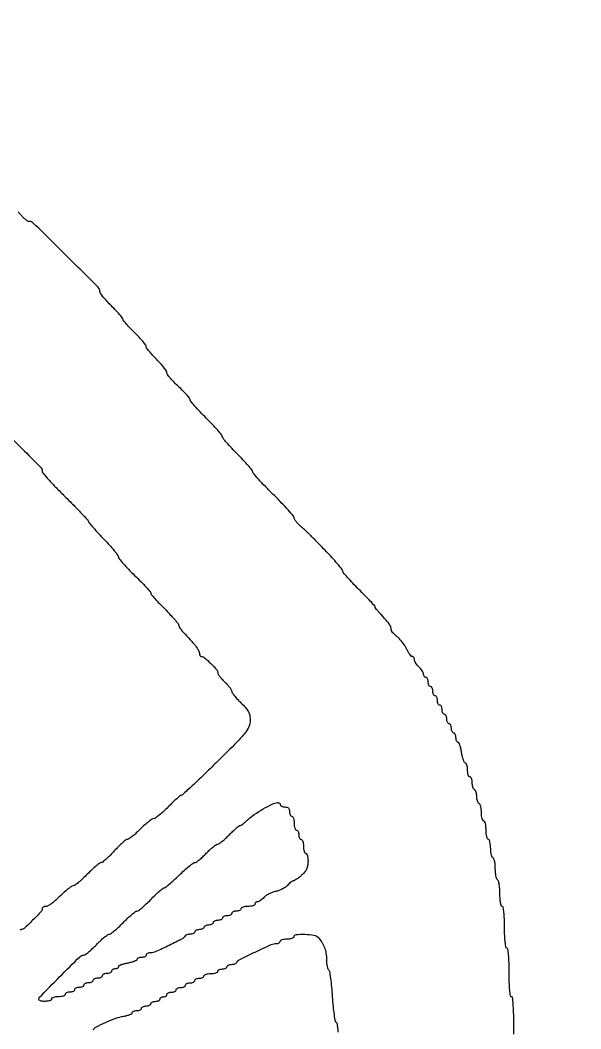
# Model space of a CAD drawing. Extents: x 70 to 555, y 312 to 2125.
# Drawn here: x 312.5 to 555, y 1689.1 to 2125 of the extents above; entities that cross this region are included whole.
import ezdxf

# ---------------------------------------------------------------- set-up
doc = ezdxf.new("R2010")
doc.units = 0

msp = doc.modelspace()

# ---------------------------------------------------------------- linework, layer by layer
for points in [[(70.501704, 1801.502568, 0.000006), (70.250428, 1655.875, 0.000318)], [(70.250428, 781.125, 0.000006), (70.501704, 635.497432, 0.413705)], [(526.064625, 1686.755364, -0.00681), (526, 1691.5, 0.00681), (525.935375, 1696.244636, 0.014876), (525.728261, 1699.875, 0.010078), (525.433932, 1702.617971, 0.377473), (525, 1703, -0.373418), (524.570757, 1703.372518, -0.011579), (524.27381, 1705.875, -0.016146), (524.065344, 1709.197465, -0.007593), (524, 1713.5, 0.007593), (523.934656, 1717.802535, 0.016146), (523.72619, 1721.125, 0.011579), (523.429243, 1723.627482, 0.373418), (523, 1724, -0.365646), (522.579235, 1724.35519, -0.014491), (522.277778, 1726.5, -0.018502), (522.066717, 1729.360273, -0.009164), (522, 1733, 0.009164), (521.933283, 1736.639727, 0.018502), (521.722222, 1739.5, 0.014491), (521.420765, 1741.64481, 0.365646), (521, 1742, -0.331172), (520.609106, 1742.290799, -0.027462), (520.29375, 1743.598289, -0.028158), (520.072152, 1745.35528, -0.017292), (520, 1747.440983, 0.017115), (519.927098, 1749.570094, 0.023783), (519.70625, 1751.465225, 0.021638), (519.39092, 1752.967949, 0.194165), (519, 1753.5, -0.179846), (518.611109, 1753.999702, -0.027581), (518.29375, 1755.241025, -0.027868), (518.073113, 1756.813184, -0.02093), (518, 1758.559017, 0.021227), (517.927706, 1760.261135, 0.03416), (517.70625, 1761.695461, 0.037703), (517.388352, 1762.73472, 0.308946), (517, 1763, -0.295869), (516.612873, 1763.251055, -0.04382), (516.29375, 1764.175, -0.037669), (516.07239, 1765.467056, -0.023598), (516, 1767, 0.023598), (515.92761, 1768.532944, 0.037669), (515.70625, 1769.825, 0.04382), (515.387127, 1770.748945, 0.295869), (515, 1771, -0.295869), (514.612873, 1771.251055, -0.04382), (514.29375, 1772.175, -0.037669), (514.07239, 1773.467056, -0.023598), (514, 1775, 0.023598), (513.92761, 1776.532944, 0.037669), (513.70625, 1777.825, 0.04382), (513.387127, 1778.748945, 0.295869), (513, 1779, -0.275259), (512.614478, 1779.229636, -0.053437), (512.29375, 1780.010789, -0.043243), (512.072564, 1781.122516, -0.027497), (512, 1782.440983, 0.026918), (511.926586, 1783.803639, 0.033489), (511.70625, 1785.052725, 0.035556), (511.386693, 1786.04134, 0.159713), (511, 1786.5, -0.128561), (510.615613, 1786.903211, -0.04604), (510.29375, 1787.636189, -0.041947), (510.073871, 1788.542916, -0.038534), (510, 1789.5, 0.038534), (509.926129, 1790.457084, 0.041947), (509.70625, 1791.363811, 0.04604), (509.384387, 1792.096789, 0.128561), (509, 1792.5, -0.130646), (508.615492, 1792.906663, -0.045439), (508.29375, 1793.653525, -0.041396), (508.073842, 1794.57934, -0.037634), (508, 1795.559017, 0.039081), (507.92683, 1796.49372, 0.058208), (507.70625, 1797.282961, 0.076538), (507.382793, 1797.820624, 0.222681), (507, 1798, -0.254951), (506.615738, 1798.209557, -0.06271), (506.29375, 1798.88125, -0.048861), (506.072766, 1799.850749, -0.031626), (506, 1801, 0.029649), (505.931785, 1802.149372, 0.046207), (505.724249, 1803.11875, 0.058401), (505.42251, 1803.794558, 0.264469), (505.061273, 1804, -0.284384), (504.657656, 1804.249764, -0.029567), (504.200069, 1805.321875, -0.029702), (503.774338, 1806.775549, -0.019168), (503.447729, 1808.5, 0.018095), (503.124936, 1810.224536, 0.028191), (502.710743, 1811.678125, 0.027144), (502.269148, 1812.757855, 0.2898), (501.886456, 1813, -0.210144), (501.547498, 1813.149042, -0.081446), (501.260397, 1813.5875, -0.062018), (501.06503, 1814.234312, -0.042389), (501, 1815, 0.048028), (500.926307, 1815.765418, 0.068025), (500.70625, 1816.4125, 0.088204), (500.381882, 1816.848523, 0.191087), (500, 1817, -0.191087), (499.618118, 1817.151477, -0.088204), (499.29375, 1817.5875, -0.068025), (499.073693, 1818.234582, -0.048028), (499, 1819, 0.048028), (498.926307, 1819.765418, 0.068025), (498.70625, 1820.4125, 0.088204), (498.381882, 1820.848523, 0.191087), (498, 1821, -0.191087), (497.618118, 1821.151477, -0.088204), (497.29375, 1821.5875, -0.068025), (497.073693, 1822.234582, -0.048028), (497, 1823, 0.048028), (496.926307, 1823.765418, 0.068025), (496.70625, 1824.4125, 0.088204), (496.381882, 1824.848523, 0.191087), (496, 1825, -0.191087), (495.618118, 1825.151477, -0.088204), (495.29375, 1825.5875, -0.068025), (495.073693, 1826.234582, -0.048028), (495, 1827, 0.048028), (494.926307, 1827.765418, 0.068025), (494.70625, 1828.4125, 0.088204), (494.381882, 1828.848523, 0.191087), (494, 1829, -0.191087), (493.618118, 1829.151477, -0.088204), (493.29375, 1829.5875, -0.068025), (493.073693, 1830.234582, -0.048028), (493, 1831, 0.048028), (492.926307, 1831.765418, 0.068025), (492.70625, 1832.4125, 0.088204), (492.381882, 1832.848523, 0.191087), (492, 1833, -0.191087), (491.618118, 1833.151477, -0.088204), (491.29375, 1833.5875, -0.068025), (491.073693, 1834.234582, -0.048028), (491, 1835, 0.048028), (490.926307, 1835.765418, 0.068025), (490.70625, 1836.4125, 0.088204), (490.381882, 1836.848523, 0.191087), (490, 1837, -0.191087), (489.618118, 1837.151477, -0.088204), (489.29375, 1837.5875, -0.068025), (489.073693, 1838.234582, -0.048028), (489, 1839, 0.048028), (488.926307, 1839.765418, 0.068025), (488.70625, 1840.4125, 0.088204), (488.381882, 1840.848523, 0.191087), (488, 1841, -0.133491), (487.618656, 1841.103659, -0.100499), (487.29375, 1841.395097, -0.087472), (487.075135, 1841.831048, -0.072708), (487, 1842.345012, 0.105367), (486.863329, 1842.98636, 0.036283), (486.4125, 1843.826608, 0.034148), (485.765355, 1844.70814, 0.033439), (485, 1845.5, -0.033439), (484.234645, 1846.29186, -0.034148), (483.5875, 1847.173392, -0.036283), (483.136671, 1848.01364, -0.105367), (483, 1848.654988, 0.064048), (482.933858, 1849.169217, 0.081851), (482.73972, 1849.604903, 0.098633), (482.451849, 1849.896395, 0.149861), (482.113941, 1850, -0.208653), (481.678716, 1850.189889, -0.027729), (481.02299, 1850.980278, -0.028293), (480.31547, 1852.058935, -0.020226), (479.644318, 1853.337116, 0.033047), (478.853488, 1854.753803, 0.022662), (477.782627, 1856.252147, 0.022908), (476.614236, 1857.606971, 0.042331), (475.530376, 1858.574464, -0.030253), (474.561929, 1859.397834, -0.034364), (473.743298, 1860.299806, -0.036736), (473.167896, 1861.150217, -0.131099), (473, 1861.779555, 0.103399), (472.774362, 1862.858991, 0.050782), (472.081568, 1864.087119, 0.028138), (470.750254, 1865.762892, 0.006054), (468.25, 1868.502694, -0.011423), (467.388169, 1869.467704, -0.015664), (466.660937, 1870.376619, -0.012358), (466.106286, 1871.15557, -0.149615), (466, 1871.502819, 0.187745), (465.848576, 1871.891875, 0.002195), (463.94375, 1873.950029, 0.006287), (461.683093, 1876.311026, 0.004019), (459, 1879, -0.007205), (456.317679, 1881.722675, -0.010712), (454.05625, 1884.188934, -0.006083), (452.240396, 1886.307924, -0.175867), (452, 1886.970245, 0.168994), (451.769822, 1887.631818, 0.006618), (450.12136, 1889.658337, 0.011102), (448.055132, 1892.022156, 0.007545), (445.60463, 1894.623148, -0.000128), (443.092563, 1897.211462, -0.000176), (440.836852, 1899.538469, -0.000111), (438.94082, 1901.496679, -0.002141), (438.35463, 1902.107574, 0.013783), (437.838983, 1902.620496, 0.002189), (436.79636, 1903.593374, 0.002425), (435.556952, 1904.728662, 0.00212), (434.25, 1905.904154, -0.018021), (433.005525, 1907.097168, -0.023122), (431.954687, 1908.285106, -0.021923), (431.184777, 1909.33188, -0.148661), (431, 1909.939616, 0.17995), (430.731669, 1910.661044, 0.004411), (428.35625, 1913.363947, 0.009018), (425.449071, 1916.498028, 0.005948), (422, 1920, -0.005503), (418.55079, 1923.495888, -0.008403), (415.64375, 1926.610973, -0.003856), (413.252545, 1929.302673, -0.181617), (413, 1929.975008, 0.17377), (412.767446, 1930.623947, 0.006667), (411.090625, 1932.608524, 0.011245), (408.990632, 1934.920612, 0.007617), (406.5, 1937.463144, -0.007953), (404.009439, 1940.009025, -0.011679), (401.909375, 1942.33149, -0.007147), (400.239671, 1944.323907, -0.172483), (400, 1944.998004, 0.175052), (399.754525, 1945.677669, 0.006381), (397.94375, 1947.801739, 0.010991), (395.682271, 1950.275053, 0.007418), (393, 1953, -0.007553), (390.31776, 1955.726388, -0.011167), (388.05625, 1958.204168, -0.006571), (386.24864, 1960.331515, -0.174535), (386, 1961.022108, 0.170107), (385.773208, 1961.669432, 0.012202), (384.53125, 1963.148791, 0.016038), (382.915396, 1964.866489, 0.011382), (381, 1966.691005, -0.013739), (379.084926, 1968.532503, -0.018694), (377.46875, 1970.302075, -0.015786), (376.251532, 1971.834781, -0.161278), (376, 1972.594308, 0.14894), (375.767843, 1973.356383, 0.016009), (374.678125, 1974.871782, 0.018563), (373.22343, 1976.625149, 0.013928), (371.5, 1978.447368, -0.011265), (369.776237, 1980.250606, -0.015666), (368.321875, 1981.946045, -0.012081), (367.207409, 1983.401395, -0.158651), (367, 1984.038608, 0.165175), (366.78135, 1984.682425, 0.010782), (365.53125, 1986.239903, 0.014744), (363.915451, 1988.054904, 0.010417), (362, 1990, -0.008154), (360.084198, 1991.927922, -0.011959), (358.46875, 1993.689971, -0.007415), (357.186624, 1995.202091, -0.173831), (357, 1995.722668, 0.172736), (356.81415, 1996.244576, 0.007301), (355.53125, 1997.771422, 0.01183), (353.915804, 1999.551131, 0.008065), (352, 2001.5, -0.012122), (350.084811, 2003.48012, -0.016672), (348.46875, 2005.355934, -0.013358), (347.239239, 2006.969615, -0.157375), (347, 2007.710885, 0.199133), (346.198244, 2009.644173, 0.001193), (332.294168, 2023.458572, 0.001206), (318.331221, 2037.198972, 0.196199), (316.368438, 2038, -0.144272), (315.753989, 2038.181065, -0.026553), (314.786018, 2038.88125, -0.026563), (313.70722, 2039.851428, -0.021439), (312.653454, 2041, 0.024124), (311.588417, 2042.14842, 0.028795)], [(305.384475, 1947.707236, -0.000713), (321.289083, 1931.879859, -0.199174), (322, 1930.165997, 0.17973), (322.305386, 1929.343868, 0.004841), (324.891839, 1926.400863, 0.009489), (328.071927, 1922.984966, 0.006288), (331.844559, 1919.180649, -0.00379), (335.646267, 1915.385124, -0.005611), (338.916377, 1911.995198, -0.002703), (341.640627, 1909.0755, -0.104394), (342.094559, 1908.313643, 0.091978), (342.504094, 1907.586193, 0.005011), (344.216839, 1905.578197, 0.007657), (346.326272, 1903.228394, 0.005507), (348.75, 1900.667435, -0.008591), (351.14458, 1898.105812, -0.012418), (353.164062, 1895.754817, -0.008129), (354.754005, 1893.742165, -0.164546), (355, 1893.01491, 0.174774), (355.262052, 1892.288121, 0.007503), (357.05625, 1890.188455, 0.01206), (359.317878, 1887.742365, 0.008223), (362, 1885.067756, -0.006203), (364.683185, 1882.413624, -0.009372), (366.946285, 1880.03108, -0.004729), (368.790273, 1877.97674, -0.180037), (369.008628, 1877.406638, 0.173277), (369.216198, 1876.842665, 0.005896), (370.774687, 1875.02065, 0.010475), (372.712176, 1872.900199, 0.007046), (375.008628, 1870.557276, -0.006668), (377.304555, 1868.218433, -0.009993), (379.240035, 1866.110691, -0.005355), (380.805214, 1864.297521, -0.177173), (381, 1863.765069, 0.137744), (381.25245, 1862.866083, 0.030151), (382.178974, 1861.534245, 0.018914), (383.822329, 1859.606478, 0.004326), (386.75, 1856.478911, -0.020579), (387.994173, 1855.060061, -0.024345), (389.045313, 1853.618597, -0.024253), (389.801639, 1852.336264, -0.121694), (390, 1851.533333, 0.056382), (390.066348, 1850.946824, 0.075817), (390.262684, 1850.450417, 0.095019), (390.553093, 1850.117593, 0.167511), (390.894245, 1850, -0.179595), (392.265818, 1849.490925, -0.016776), (394.962134, 1847.007346, -0.01663), (397.487561, 1844.348342, -0.183619), (398, 1843, 0.137928), (398.177485, 1842.368844, 0.023816), (398.88125, 1841.330998, 0.024342), (399.851395, 1840.16074, 0.019649), (401, 1839, -0.019322), (402.148625, 1837.840756, -0.024055), (403.11875, 1836.674991, -0.023416), (403.823621, 1835.642764, -0.138962), (404, 1835.02039, 0.15296), (404.206588, 1834.360886, 0.016407), (405.175, 1833.060059, 0.018977), (406.468046, 1831.557838, 0.014184), (408, 1830, -0.019852), (410.079333, 1827.837046, -0.060882), (411.232434, 1826.167297, -0.076054), (411.809713, 1824.487136, -0.044813), (412, 1822.368297, -0.101458), (411.452712, 1819.69895, -0.068499), (409.846215, 1817.026386, -0.026544), (406.346639, 1813.124467, -0.002649), (397.439908, 1804.289896, -0.002337), (391.805733, 1798.811747, -0.003751), (386.94314, 1794.197657, -0.000806), (382.645955, 1790.19387, -0.189329), (382.152316, 1790, 0.177235), (381.69836, 1789.833868, 0.005646), (380.191855, 1788.53125, 0.010295), (378.439916, 1786.915997, 0.006889), (376.5, 1785, -0.011891), (374.521675, 1783.084778, -0.016414), (372.651349, 1781.46875, -0.013012), (371.043205, 1780.23672, -0.15823), (370.313908, 1780, 0.15228), (369.594834, 1779.7758, 0.014656), (368.101256, 1778.678125, 0.017581), (366.368185, 1777.223543, 0.012997), (364.552632, 1775.5, -0.011879), (362.745039, 1773.776317, -0.016359), (361.036267, 1772.321875, -0.013), (359.567732, 1771.213683, -0.15637), (358.901179, 1771, 0.169122), (358.238307, 1770.769187, 0.01276), (356.755574, 1769.53125, 0.01647), (355.035281, 1767.915349, 0.011747), (353.213926, 1766, -0.010912), (351.397088, 1764.083, -0.015397), (349.690605, 1762.46236, -0.011506), (348.221043, 1761.209926, -0.167237), (347.589063, 1760.978247, 0.158689), (346.943572, 1760.753737, 0.010212), (345.361418, 1759.500524, 0.014106), (343.516212, 1757.886933, 0.009994), (341.534913, 1755.978247, -0.007764), (339.572437, 1754.070743, -0.011425), (337.785354, 1752.46236, -0.006885), (336.25218, 1751.180916, -0.172282), (335.742707, 1751, 0.139224), (334.857411, 1750.748618, 0.029073), (333.522982, 1749.813043, 0.018554), (331.592833, 1748.165068, 0.004312), (328.478911, 1745.25, -0.020579), (327.060061, 1744.005827, -0.024345), (325.618597, 1742.954688, -0.024253), (324.336264, 1742.198361, -0.121694), (323.533333, 1742, 0.06345), (322.947083, 1741.925304, 0.081417), (322.450417, 1741.705924, 0.098426), (322.11809, 1741.380679, 0.151122), (322, 1740.998889, -0.192189), (321.476017, 1739.686045, -0.008139), (317.902632, 1736.043206, -0.008224), (314.214901, 1732.522036, -0.188654), (312.880563, 1732, 0.159961), (312.356138, 1731.827819, 0.010069)], [(344.166667, 1688.75, -0.173289), (345.278807, 1689.916855, -0.011864), (349.471423, 1691.9035, -0.017892), (353.878609, 1693.679118, -0.043983), (357.25, 1694.573477, 0.021625), (358.68682, 1694.886701, 0.032833), (359.898438, 1695.292966, 0.034594), (360.779502, 1695.727656, 0.266907), (361, 1696.111291, -0.209741), (361.149103, 1696.4511, -0.081598), (361.5875, 1696.738942, -0.062142), (362.234318, 1696.934799, -0.0425), (363, 1697, 0.048028), (363.765418, 1697.073693, 0.068025), (364.4125, 1697.29375, 0.088204), (364.848523, 1697.618118, 0.191087), (365, 1698, -0.191087), (365.151477, 1698.381882, -0.088204), (365.5875, 1698.70625, -0.068025), (366.234582, 1698.926307, -0.048028), (367, 1699, 0.048028), (367.765418, 1699.073693, 0.068025), (368.4125, 1699.29375, 0.088204), (368.848523, 1699.618118, 0.191087), (369, 1700, -0.191087), (369.151477, 1700.381882, -0.088204), (369.5875, 1700.70625, -0.068025), (370.234582, 1700.926307, -0.048028), (371, 1701, 0.048028), (371.765418, 1701.073693, 0.068025), (372.4125, 1701.29375, 0.088204), (372.848523, 1701.618118, 0.191087), (373, 1702, -0.148195), (373.115568, 1702.381354, -0.098894), (373.440625, 1702.70625, -0.082425), (373.926543, 1702.925306, -0.064853), (374.5, 1703, 0.064853), (375.073457, 1703.074694, 0.082425), (375.559375, 1703.29375, 0.098894), (375.884432, 1703.618646, 0.148195), (376, 1704, -0.191087), (376.151477, 1704.381882, -0.088204), (376.5875, 1704.70625, -0.068025), (377.234582, 1704.926307, -0.048028), (378, 1705, 0.048028), (378.765418, 1705.073693, 0.068025), (379.4125, 1705.29375, 0.088204), (379.848523, 1705.618118, 0.191087), (380, 1706, -0.191087), (380.151477, 1706.381882, -0.088204), (380.5875, 1706.70625, -0.068025), (381.234582, 1706.926307, -0.048028), (382, 1707, 0.048028), (382.765418, 1707.073693, 0.068025), (383.4125, 1707.29375, 0.088204), (383.848523, 1707.618118, 0.191087), (384, 1708, -0.191087), (384.151477, 1708.381882, -0.088204), (384.5875, 1708.70625, -0.068025), (385.234582, 1708.926307, -0.048028), (386, 1709, 0.048028), (386.765418, 1709.073693, 0.068025), (387.4125, 1709.29375, 0.088204), (387.848523, 1709.618118, 0.191087), (388, 1710, -0.191087), (388.151477, 1710.381882, -0.088204), (388.5875, 1710.70625, -0.068025), (389.234582, 1710.926307, -0.048028), (390, 1711, 0.048028), (390.765418, 1711.073693, 0.068025), (391.4125, 1711.29375, 0.088204), (391.848523, 1711.618118, 0.191087), (392, 1712, -0.254951), (392.209557, 1712.384262, -0.06271), (392.88125, 1712.70625, -0.048861), (393.850749, 1712.927234, -0.031626), (395, 1713, 0.031626), (396.149251, 1713.072766, 0.048861), (397.11875, 1713.29375, 0.06271), (397.790443, 1713.615738, 0.254951), (398, 1714, -0.191087), (398.151477, 1714.381882, -0.088204), (398.5875, 1714.70625, -0.068025), (399.234582, 1714.926307, -0.048028), (400, 1715, 0.048028), (400.765418, 1715.073693, 0.068025), (401.4125, 1715.29375, 0.088204), (401.848523, 1715.618118, 0.191087), (402, 1716, -0.184457), (402.145793, 1716.38175, -0.090315), (402.563021, 1716.70625, -0.070178), (403.183242, 1716.926177, -0.050201), (403.916667, 1717, 0.038089), (404.674733, 1717.057831, 0.045801), (405.368229, 1717.230351, 0.052086), (405.905169, 1717.482762, 0.157623), (406.166667, 1717.784174, -0.178496), (407.2458, 1718.93052, -0.003936), (414.203655, 1722.329782, -0.005608), (421.034355, 1725.506891, -0.106435), (423.324594, 1726, 0.057764), (423.965391, 1726.074277, 0.076981), (424.507849, 1726.29375, 0.095835), (424.87136, 1726.618539, 0.164076), (425, 1727, -0.254951), (425.209557, 1727.384262, -0.06271), (425.88125, 1727.70625, -0.048861), (426.850749, 1727.927234, -0.031626), (428, 1728, 0.031626), (429.149251, 1728.072766, 0.048861), (430.11875, 1728.29375, 0.06271), (430.790443, 1728.615738, 0.254951), (431, 1729, -0.39269), (431.821265, 1729.884442, -0.025506), (435.643379, 1729.972523, -0.028268), (439.559655, 1729.640877, -0.173971), (441.321429, 1728.711331, -0.043925), (442.947959, 1726.58505, -0.0502), (444.095512, 1724.297109, -0.049674), (444.772593, 1721.805301, -0.041537), (445, 1719.072586, 0.020922), (445.065079, 1717.517993, 0.02786), (445.261474, 1716.118084, 0.02757), (445.543959, 1715.012759, 0.179874), (445.890124, 1714.567907, -0.217292), (446.2686, 1714.001774, -0.005756), (446.730031, 1710.945518, -0.011058), (447.159389, 1707.267834, -0.007218), (447.499419, 1703.00889, 0.007553), (447.839254, 1698.787989, 0.012441), (448.268978, 1695.233861, 0.006068), (448.731485, 1692.318651, 0.365402), (449.109295, 1692, -0.361099), (449.461658, 1691.707367, -0.014531), (449.738355, 1689.94375, -0.019697), (449.935868, 1687.683752, -0.011946)]]:
    msp.add_lwpolyline(points, format="xyb")
msp.add_lwpolyline([(425, 1786, 0.191087), (425.151477, 1785.618118, 0.088204), (425.5875, 1785.29375, 0.068025), (426.234582, 1785.073693, 0.048028), (427, 1785, -0.072254), (427.873159, 1784.873159, -0.124864), (428.5, 1784.5, -0.124864), (428.873159, 1783.873159, -0.072254), (429, 1783, 0.048028), (429.073693, 1782.234582, 0.068025), (429.29375, 1781.5875, 0.088204), (429.618118, 1781.151477, 0.191087), (430, 1781, -0.254951), (430.384262, 1780.790443, -0.06271), (430.70625, 1780.11875, -0.048861), (430.927234, 1779.149251, -0.031626), (431, 1778, 0.031626), (431.072766, 1776.850749, 0.048861), (431.29375, 1775.88125, 0.06271), (431.615738, 1775.209557, 0.254951), (432, 1775, -0.191087), (432.381882, 1774.848523, -0.088204), (432.70625, 1774.4125, -0.068025), (432.926307, 1773.765418, -0.048028), (433, 1773, 0.048028), (433.073693, 1772.234582, 0.068025), (433.29375, 1771.5875, 0.088204), (433.618118, 1771.151477, 0.191087), (434, 1771, -0.254951), (434.384262, 1770.790443, -0.06271), (434.70625, 1770.11875, -0.048861), (434.927234, 1769.149251, -0.031626), (435, 1768, 0.031626), (435.072766, 1766.850749, 0.048861), (435.29375, 1765.88125, 0.06271), (435.615738, 1765.209557, 0.254951), (436, 1765, -0.279608), (436.385831, 1764.765938, -0.051418), (436.70625, 1763.957785, -0.042058), (436.927476, 1762.81155, -0.026654), (437, 1761.452034, -0.042249), (436.847113, 1759.645901, -0.065812), (436.385676, 1758.155948, -0.06481), (435.54664, 1756.821241, -0.039623), (434.25, 1755.483635, -0.014084), (433.132378, 1754.554479, -0.01792), (432.048518, 1753.764922, -0.016052), (431.110974, 1753.174985, -0.124069), (430.617295, 1753.031601, 0.125368), (430.173468, 1752.901465, 0.028604), (429.518528, 1752.461192, 0.02786), (428.800673, 1751.850703, 0.023978), (428.116354, 1751.134158, -0.06527), (427.248235, 1750.363508, -0.030054), (425.945903, 1749.590714, -0.029136), (424.457974, 1748.931232, -0.035701), (423, 1748.5, 0.035701), (421.542026, 1748.068768, 0.029136), (420.054097, 1747.409286, 0.030054), (418.751765, 1746.636492, 0.06527), (417.883646, 1745.865842, -0.031515), (417.180844, 1745.151791, -0.033599), (416.408034, 1744.548091, -0.035722), (415.678143, 1744.125743, -0.113776), (415.132705, 1744, 0.087025), (414.700197, 1743.924148, 0.094286), (414.332732, 1743.70625, 0.100182), (414.086938, 1743.381472, 0.112508), (414, 1743, -0.254951), (413.790443, 1742.615738, -0.06271), (413.11875, 1742.29375, -0.048861), (412.149251, 1742.072766, -0.031626), (411, 1742, 0.031626), (409.850749, 1741.927234, 0.048861), (408.88125, 1741.70625, 0.06271), (408.209557, 1741.384262, 0.254951), (408, 1741, -0.191087), (407.848523, 1740.618118, -0.088204), (407.4125, 1740.29375, -0.068025), (406.765418, 1740.073693, -0.048028), (406, 1740, 0.048028), (405.234582, 1739.926307, 0.068025), (404.5875, 1739.70625, 0.088204), (404.151477, 1739.381882, 0.191087), (404, 1739, -0.191087), (403.848523, 1738.618118, -0.088204), (403.4125, 1738.29375, -0.068025), (402.765418, 1738.073693, -0.048028), (402, 1738, 0.048028), (401.234582, 1737.926307, 0.068025), (400.5875, 1737.70625, 0.088204), (400.151477, 1737.381882, 0.191087), (400, 1737, -0.191087), (399.848523, 1736.618118, -0.088204), (399.4125, 1736.29375, -0.068025), (398.765418, 1736.073693, -0.048028), (398, 1736, 0.048028), (397.234582, 1735.926307, 0.068025), (396.5875, 1735.70625, 0.088204), (396.151477, 1735.381882, 0.191087), (396, 1735, -0.191087), (395.848523, 1734.618118, -0.088204), (395.4125, 1734.29375, -0.068025), (394.765418, 1734.073693, -0.048028), (394, 1734, 0.048028), (393.234582, 1733.926307, 0.068025), (392.5875, 1733.70625, 0.088204), (392.151477, 1733.381882, 0.191087), (392, 1733, -0.191087), (391.848523, 1732.618118, -0.088204), (391.4125, 1732.29375, -0.068025), (390.765418, 1732.073693, -0.048028), (390, 1732, 0.048028), (389.234582, 1731.926307, 0.068025), (388.5875, 1731.70625, 0.088204), (388.151477, 1731.381882, 0.191087), (388, 1731, -0.184457), (387.854207, 1730.61825, -0.090315), (387.436979, 1730.29375, -0.070178), (386.816758, 1730.073823, -0.050201), (386.083333, 1730, 0.036404), (385.325242, 1729.944732, 0.044078), (384.631771, 1729.779687, 0.049842), (384.093607, 1729.538485, 0.15923), (383.833333, 1729.25, -0.171211), (382.711178, 1728.063083, -0.005848), (376.892152, 1725.161137, -0.007892), (371.132026, 1722.483587, -0.105222), (368.859535, 1722, 0.051808), (368.148045, 1721.92608, 0.071712), (367.546238, 1721.70625, 0.091715), (367.141824, 1721.381668, 0.179789), (367, 1721, -0.191087), (366.848523, 1720.618118, -0.088204), (366.4125, 1720.29375, -0.068025), (365.765418, 1720.073693, -0.048028), (365, 1720, 0.043658), (364.234372, 1719.933021, 0.063423), (363.5875, 1719.73207, 0.083138), (363.149698, 1719.436542, 0.20561), (363, 1719.087898, -0.271692), (362.768851, 1718.693911, -0.032949), (361.825, 1718.245211, -0.031813), (360.532678, 1717.825121, -0.020833), (359, 1717.5, 0.020833), (357.467322, 1717.174879, 0.031813), (356.175, 1716.754789, 0.032949), (355.231149, 1716.306089, 0.271692), (355, 1715.912102, -0.161345), (354.884733, 1715.564194, -0.096447), (354.559375, 1715.26793, -0.077911), (354.073669, 1715.06781, -0.058897), (353.5, 1715, 0.064853), (352.926543, 1714.925306, 0.082425), (352.440625, 1714.70625, 0.098894), (352.115568, 1714.381354, 0.148195), (352, 1714, -0.191087), (351.848523, 1713.618118, -0.088204), (351.4125, 1713.29375, -0.068025), (350.765418, 1713.073693, -0.048028), (350, 1713, 0.048028), (349.234582, 1712.926307, 0.068025), (348.5875, 1712.70625, 0.088204), (348.151477, 1712.381882, 0.191087), (348, 1712, -0.191087), (347.848523, 1711.618118, -0.088204), (347.4125, 1711.29375, -0.068025), (346.765418, 1711.073693, -0.048028), (346, 1711, 0.048028), (345.234582, 1710.926307, 0.068025), (344.5875, 1710.70625, 0.088204), (344.151477, 1710.381882, 0.191087), (344, 1710, -0.191087), (343.848523, 1709.618118, -0.088204), (343.4125, 1709.29375, -0.068025), (342.765418, 1709.073693, -0.048028), (342, 1709, 0.048028), (341.234582, 1708.926307, 0.068025), (340.5875, 1708.70625, 0.088204), (340.151477, 1708.381882, 0.191087), (340, 1708, -0.191087), (339.848523, 1707.618118, -0.088204), (339.4125, 1707.29375, -0.068025), (338.765418, 1707.073693, -0.048028), (338, 1707, 0.048028), (337.234582, 1706.926307, 0.068025), (336.5875, 1706.70625, 0.088204), (336.151477, 1706.381882, 0.191087), (336, 1706, -0.191087), (335.848523, 1705.618118, -0.088204), (335.4125, 1705.29375, -0.068025), (334.765418, 1705.073693, -0.048028), (334, 1705, 0.048028), (333.234582, 1704.926307, 0.068025), (332.5875, 1704.70625, 0.088204), (332.151477, 1704.381882, 0.191087), (332, 1704, -0.254951), (331.790443, 1703.615738, -0.06271), (331.11875, 1703.29375, -0.048861), (330.149251, 1703.072766, -0.031626), (329, 1703, 0.031626), (327.850749, 1702.927234, 0.048861), (326.88125, 1702.70625, 0.06271), (326.209557, 1702.384262, 0.254951), (326, 1702, -0.335439), (325.499816, 1701.338324, -0.049623), (323.742783, 1701.02394, -0.048586), (321.836728, 1701.060551, -0.168852), (320.74359, 1701.589744, -0.411267), (320.738391, 1702.622194, -0.001682), (329.565367, 1711.568369, -0.002323), (338.319453, 1720.299686, -0.197367), (340.024484, 1721, 0.162665), (340.6374, 1721.204819, 0.011896), (342.05085, 1722.321875, 0.015612), (343.696304, 1723.776189, 0.011155), (345.448108, 1725.5, -0.012247), (347.207436, 1727.22367, -0.01685), (348.875915, 1728.678125, -0.013541), (350.312227, 1729.784123, -0.158589), (350.975728, 1730, 0.162927), (351.650831, 1730.225985, 0.011681), (353.221432, 1731.46875, 0.01544), (355.050365, 1733.084636, 0.011011), (357, 1735, -0.010782), (358.947882, 1736.915397, -0.015173), (360.771438, 1738.53125, -0.011334), (362.33692, 1739.776797, -0.163793), (363, 1740, 0.163793), (363.66308, 1740.223203, 0.011334), (365.228562, 1741.46875, 0.015173), (367.052118, 1743.084603, 0.010782), (369, 1745, -0.007672), (370.925218, 1746.916811, -0.011295), (372.678929, 1748.535162, -0.006766), (374.184806, 1749.827305, -0.171473), (374.685076, 1750.013318, 0.166917), (375.198949, 1750.199224, 0.00526), (376.943461, 1751.634436, 0.009702), (378.974502, 1753.409889, 0.006514), (381.228833, 1755.513318, -0.008924), (383.503575, 1757.615373, -0.012811), (385.597819, 1759.388287, -0.008631), (387.389798, 1760.777947, -0.161983), (388.057233, 1761, 0.156293), (388.680482, 1761.199696, 0.015054), (389.962743, 1762.175, 0.017997), (391.447801, 1763.467948, 0.013262), (393, 1765, -0.013942), (394.556356, 1766.53198, -0.018723), (396.054069, 1767.825, -0.016055), (397.349961, 1768.795164, -0.153828), (398, 1769, 0.153828), (398.650039, 1769.204836, 0.016055), (399.945931, 1770.175, 0.018723), (401.443644, 1771.46802, 0.013942), (403, 1773, -0.009365), (404.528646, 1774.532502, -0.0135), (405.941528, 1775.825, -0.009184), (407.153804, 1776.836923, -0.170935), (407.61688, 1777, 0.146342), (408.057852, 1777.13189, 0.014899), (408.962008, 1777.765218, 0.01762), (410.011751, 1778.607301, 0.01317), (411.109593, 1779.604996, -0.042271), (413.774574, 1781.757818, -0.017977), (417.667978, 1784.193621, -0.015431), (421.563928, 1786.282881, -0.094571), (423.75, 1786.89448, -0.07905), (424.227478, 1786.859296, -0.097755), (424.632812, 1786.675254, -0.11063), (424.902992, 1786.372938, -0.127931)], format="xyb", close=True)

doc.saveas('drawing.dxf')
